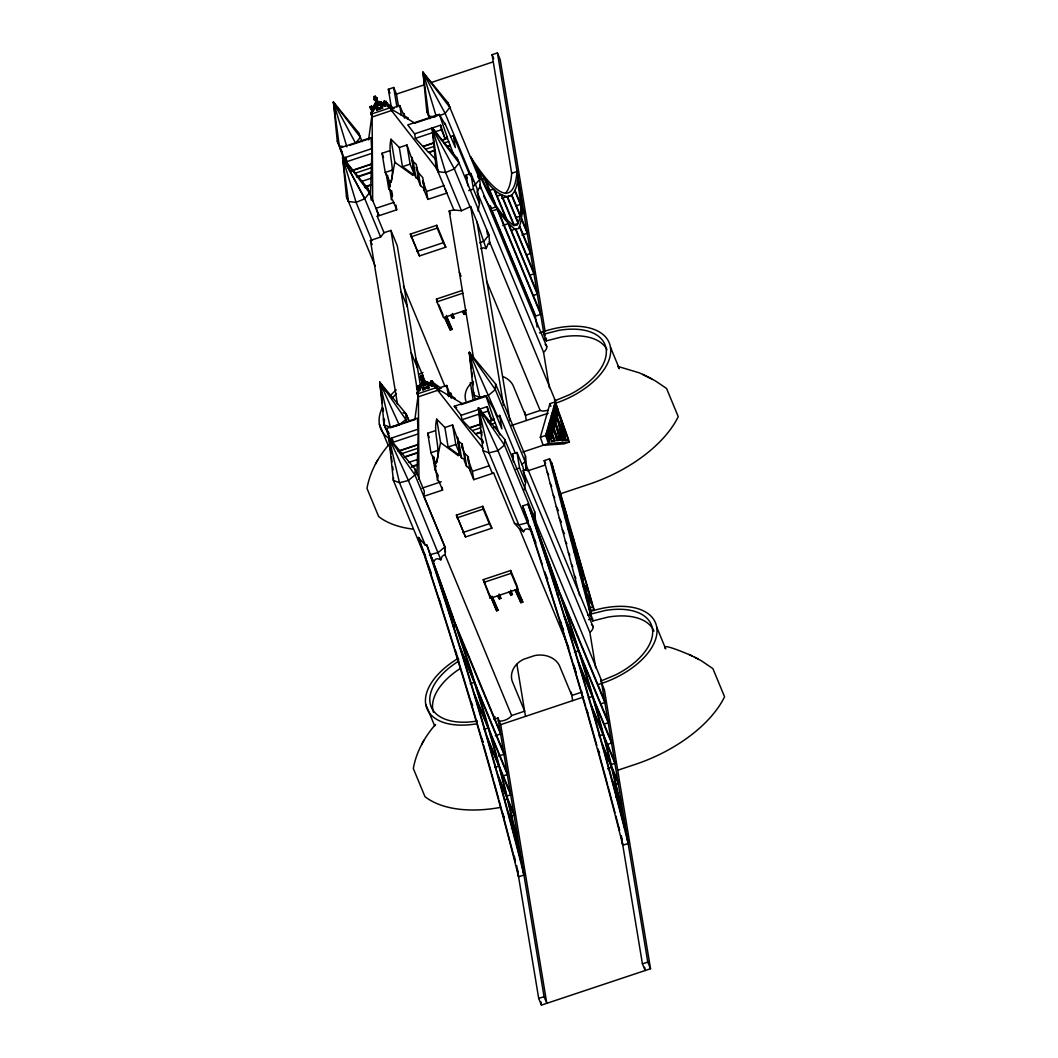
<?xml version="1.0" encoding="UTF-8"?>
<svg xmlns="http://www.w3.org/2000/svg" width="1058" height="1058" viewBox="0 0 1058 1058"><rect width="100%" height="100%" fill="white"/><g stroke="black" fill="none" stroke-linecap="round" stroke-linejoin="round"><path stroke-width="1.5" d="M376.926 106.699L377.151 108.829L376.317 109.199L376.066 107.718L376.913 107.347L376.714 110.164L376.926 107.942L376.066 107.718M370.459 195.558L371.874 153.344L371.014 137.58L339.882 147.961L344.101 160.194M416.945 474.619L418.267 433.886L417.421 418.161L386.289 428.543L390.495 440.736M498.093 720.882A9.469 5.224 -22.5 0 0 510.736 716.663L511.622 715.539L445.299 555.424L444.823 546.47L424.02 496.255L424.298 491.19L415.252 469.355L388.934 437.761L393.364 480.385L423.213 552.448L425.25 554.881M384.504 419.312L384.186 424.893L389.794 438.396M393.523 477.608L393.364 480.385L399.474 482.739L408.414 480.477L414.948 474.936L415.252 469.355M397.755 425.342L390.296 427.234L384.186 424.893L379.756 382.242L406.087 413.85L405.783 419.431L406.986 422.34M444.823 546.47L445.471 552.236M473.865 392.24L473.719 395.031L475.531 399.395M471.352 368.515L469.289 352.393L495.303 389.569L488.77 395.123L479.829 397.372L473.719 395.031L469.289 352.393L495.607 384.001L495.303 389.569L525.152 461.632L526.249 470.215L524.133 469.699L522.916 470.731L589.848 632.34L595.733 667.902M568.794 647.893L519.531 528.974L514.452 523.247L493.65 473.032L491.944 472.371L482.898 450.536L478.467 407.899L504.785 439.506L504.481 445.074L534.33 517.137L535.427 525.72L535.322 520.602L601.632 680.691M495.607 384.001L525.456 456.051L525.152 461.632L521.62 464.621M593.088 626.72L526.143 465.097L526.249 470.215L524.133 469.699M534.33 517.137L534.634 511.556L504.785 439.506M397.53 404.421L370.419 240.47L380.629 237.005L384.041 232.707L377.243 216.295L396.71 209.801L392.73 200.187L391.46 199.539L392.439 195.571L390.058 189.818L388.815 189.316L390.151 186.155L388.881 183.1L390.971 182.399C395.599 168.077 387.347 153.741 391.01 139.206L399.302 147.512L402.476 166.675L412.382 173.856L412.607 175.139L414.577 174.477L411.747 157.325L413.916 173.34L412.382 173.856M424.02 496.255L442.575 490.066L438.872 481.099L437.549 480.438L438.131 475.346L434.997 469.739L432.682 455.826M434.997 469.739L435.79 466.499L434.507 463.391L436.491 462.73C441.371 448.314 432.801 433.806 436.703 419.166L444.889 427.498L448.116 447.005L457.942 454.266L458.154 455.562L460.243 454.861L457.347 437.377L459.635 453.71L457.942 454.266M368.581 139.894L371.887 115.52L370.723 112.703L371.768 112.36L371.847 110.627L370.789 108.088M414.855 419.656L418.148 395.282L416.984 392.478L418.042 392.121L418.108 390.389C414.3 380.206 420.41 391.063 418.28 387.453M579.718 560.899L579.03 565.62L573.291 543.786L576.478 549.71L579.718 560.899L577.033 561.785M586.754 585.259L585.841 591.528L580.101 569.707L584.73 578.29L586.754 585.259L584.069 586.158M390.971 182.399L394.832 162.258L391.01 139.206M430.408 384.107L431.003 380.999L432.206 386.144L430.011 385.39L430.275 383.353L429.363 382.731L429.006 384.98C426.996 385.72 426.083 380.351 427.961 382.427M478.031 210.992L479.486 203.599L476.92 188.112L470.876 173.512L466.115 175.099L467.901 185.944M524.16 489.96L525.614 482.567L523.049 467.067L517.005 452.467L512.244 454.054L513.527 461.804M384.927 103.023L385.694 104.901L383.512 104.147L384.107 101.079L394.145 108.498M436.491 462.73L440.578 442.575L436.703 419.166M480.967 248.723L483.215 247.77L486.151 248.617L488.241 243.525L489.788 244.041L488.889 234.982L457.03 158.131L432.14 127.78L435.989 166.886L453.856 209.934L461.447 210.767L470.651 206.535L476.999 221.863L509.89 420.806M467.834 458.326L468.271 456.765L464.449 453.194L461.724 445.378L462.253 443.99L458.788 441.517L457.347 437.377M569.416 442.059L564.073 443.844L543.151 445.286L540.321 437.245L549.935 403.68L555.291 401.895L545.663 435.46L548.494 443.5L569.416 442.059L556.23 404.579M411.747 157.325L413.215 161.53L416.336 164.453L418.479 180.68L420.542 185.653L424.681 189.17L424.165 190.44L427.882 199.407L446.86 193.072L445.034 188.721M454.649 399.421L455.006 398.311L452.044 396.314L450.748 393.219L448.777 393.88M431.267 557.606L434.005 561.573L435.38 559.285L437.721 558.69L440.869 559.827L442.072 556.508L443.791 555.053L445.299 555.424M493.65 473.032L473.759 479.671L469.778 470.056L468.271 456.765M371.768 112.36L372.019 113.841L371.847 110.627M418.042 392.121L418.28 393.602L418.108 390.389M376.013 105.826L376.172 103.472L375.233 103.102L375.921 102.441L376.423 104.954L374.545 106.845L375.246 106.607L374.558 104.517L374.545 106.845M422.274 385.588L422.446 383.247L421.494 382.864L422.195 382.202L422.684 384.715L420.806 386.606L421.507 386.368L420.82 384.279L420.806 386.606M423.2 385.588L423.517 384.927L423.901 385.853L422.962 384.107M389 444.545C378.142 457.016 369.877 472.013 366.994 488.399L378.658 516.569A111.196 61.377 -22.5 0 0 413.004 529.106M435.314 724.664C424.47 737.122 416.204 752.132 413.321 768.518L424.985 796.687A111.196 61.377 -22.5 0 0 500.527 807.399M372.429 109.106L372.191 107.625L373.209 110.984C375.696 108.762 371.887 108.141 374.942 107.771L375.127 105.43L374.175 105.059M374.942 107.771L374.876 104.398M418.69 388.868L419.471 390.746C421.957 388.524 418.148 387.902 421.203 387.532L421.388 385.205L420.436 384.821M421.203 387.532L421.137 384.16M373.209 110.984L373.924 107.07L373.474 108.789M419.471 390.746L420.198 386.844L419.748 388.55M407.766 119.144L408.362 118.046L405.029 116.433L403.759 113.378L404.553 118.152M462.253 443.99L464.832 459.529L464.25 460.64L466.631 466.406L470.268 468.826M377.64 460.137L375.431 464.145M423.954 740.256L421.745 744.25M519.531 528.974L523.538 531.711L524.913 529.436L527.254 528.841L530.402 529.979L497.948 450.615L478.467 407.899L479.697 417.566M380.325 107.347L382.56 106.607L381.7 106.303L382.811 108.088L380.563 108.829L380.774 106.62M380.563 108.829L380.761 106.012M424.113 387.4L425.223 389.185L422.975 389.926L423.187 387.717M422.975 389.926L423.174 387.122M427.035 386.382L426.837 388.603L429.072 387.85L428.834 386.368M435.565 724.492L434.679 725.907L425.7 704.258M373.355 108.471L373.104 107.003L374.691 106.289M375.921 102.441L375.471 104.57L376.423 104.954M419.616 388.246L419.365 386.765L420.965 386.064M421.891 379.729L423.253 383.922L421.864 384.649L422.195 382.202M376.463 108.683L378.711 107.929L378.962 109.41L377.164 108.167M381.938 107.784L382.176 105.641M424.351 388.881L424.827 388.22L423.438 387.942L422.578 388.974L423.438 389.185M429.072 387.85L427.287 386.606L426.427 387.638L426.189 386.157M343.096 146.454L339.301 146.03L333.429 102.137L358.318 132.475L360.342 137.275L355.607 143.24L333.429 102.137L337.277 141.23L344.273 158.039M346.455 196.735L348.492 201.536L356.083 202.369L364.785 198.745L369.52 192.781L367.51 187.98L342.62 157.642L346.469 196.735L375.22 266.087M429.826 118.655L426.81 111.381L422.962 72.288L447.851 102.626L449.862 107.427L445.14 113.378L440.776 115.203M377.243 216.295L378.566 214.615L367.496 187.98L364.97 187.702M457.03 158.131L459.04 162.932L454.318 168.883L445.603 172.52L438.012 171.687L435.989 166.886M476.999 221.863L486.151 248.617M376.172 103.922L376.992 104.16L375.312 100.087L374.267 99.743L375.048 99.478L374.201 96.556L375.273 96.199L377.944 103.829L378.182 101.594L379.293 101.594L379.69 103.419L378.962 103.684L380.285 104.372L380.602 102.216L381.554 102.309L381.264 104.702L382.745 105.218L382.851 103.036L383.856 103.234L383.75 105.628L385.945 106.382C381.793 96.146 388.26 105.535 386.514 102.494L384.557 103.208L385.165 104.504M382.745 105.218L382.851 103.036M429.006 384.98L429.112 382.811M549.406 387.797L543.534 352.235L544.764 351.19A9.469 5.224 -22.5 0 0 545.135 344.379M515.405 453.446L499.641 415.397L497.815 416.958L469.289 352.393L479.829 397.372M589.848 632.34L591.078 631.309A9.469 5.224 -22.5 0 0 591.448 624.485M378.883 102.6L380.602 102.216M423.491 379.227L422.38 378.896L422.129 377.415L422.988 377.124L423.491 379.227L422.526 379.544L424.218 383.604L424.443 381.356L425.567 381.356L425.144 382.361L426.863 381.978M424.919 381.197L425.395 383.842L428.067 383.551L427.406 384.173M377.944 103.829L378.182 101.594M450.734 136.654L453.366 135.556L469.752 175.125M474.169 185.772L479.71 179.476L447.851 102.626M479.803 242.758L484.154 240.946L488.889 234.982L486.865 230.181L487.447 234.532M420.383 376.529L423.332 375.299M517.296 868.975L538.707 998.461L541.458 1005.1L650.525 968.731L604.435 690.041L600.984 680.982L615.743 674.832A60.055 33.155 -22.5 0 0 652.416 628.664A60.055 33.155 -22.5 0 0 605.097 610.492L589.967 614.314L592.718 620.953L607.847 617.131A60.055 33.155 -22.5 0 1 653.95 631.11M378.711 102.203L379.438 101.938M425.223 383.446L425.713 381.7M391.301 107.123L388.352 89.269L393.695 87.483L396.446 94.122L398.337 105.535M505.459 193.032A588.632 62.581 71.6 0 0 511.688 173.287L492.076 54.685L497.419 52.9L500.169 59.539L545.174 331.709M374.453 98.024L375.511 97.68L375.273 96.199M374.267 99.743L374.201 96.556M375.868 97.653L376.979 97.971L376.013 98.288L377.706 102.362M374.519 100.351L374.267 98.883L375.061 98.619M376.264 99.769L377.217 99.452L376.727 97.362M396.446 94.122L424.549 84.746M430.804 82.669L493.253 61.84M379.69 103.419L378.552 103.38M374.955 104.61L375.762 104.345M370.168 106.607L370.538 108.392L370.168 106.607L371.662 106.104L371.768 107.982M386.064 101.396L386.54 104.041M381.938 104.134L380.92 103.869M371.913 107.585L370.538 108.392M383.75 105.628L384.001 103.578M372.085 112.095L371.041 108.009M376.714 110.164L378.962 109.41M386.514 102.494L389.106 108.141L388.868 106.66L390.085 106.25L391.486 110.535L438.686 171.158M372.694 201.152L372.125 117.002L370.961 114.185L390.323 107.731L390.085 106.25M403.587 114.793L399.752 105.535L392.068 108.101L392.611 111.355M453.366 135.556L455.35 147.565L444.915 123.31L445.114 124.474L439.334 114.37L407.74 124.91L414.617 133.863L415.358 138.386L428.53 152.418L435.142 150.553M414.471 123.257L438.951 115.084M349.907 145.237L369.454 138.717M414.617 133.863L440.631 125.188L445.206 138.968L442.099 140M347.95 165.815L345.569 157.377L371.133 148.861M415.358 138.386L441.371 129.711L440.631 125.188M346.31 161.861L371.874 153.344M390.759 181.116L389.066 181.672L385.231 172.414L382.057 153.265L389.741 150.699M399.302 147.512L406.933 144.972L411.298 157.47M445.048 137.976L447.23 137.236L439.334 114.37M423.478 146.216L434.349 142.592M423.517 146.44L433.992 142.949M441.464 140.463L447.441 138.466L447.23 137.236M351.653 170.576L371.424 163.977M351.111 171.026L371.464 164.241M426.202 149.033L433.701 146.52M444.201 143.028L448.711 141.521L453.578 154.349M355.144 173.208L371.318 167.825M428.53 152.418L434.64 150.381M446.86 146.308L449.928 145.29M356.493 176.911L371.371 171.951M447.164 146.546L450.166 145.541M358.12 176.911L371.265 172.533M385.231 172.414L392.915 169.862M402.476 166.675L410.107 164.122L406.933 144.972M361.955 181.302L371.014 178.286M365.169 186.592L371.041 184.634M365.195 187.121L370.895 185.216M375.762 208.386L393.88 202.356M427.882 199.407L426.559 191.445L444.294 185.534M481.681 179.331L484.352 178.445L493.464 200.451M511.688 173.287L517.031 171.515C518.565 190.03 526.514 210.833 518.473 228.607L514.862 229.136C492.459 211.15 483.837 181.143 470.493 156.597A588.632 62.581 71.6 0 0 517.031 171.515M468.681 190.599L473.429 189.012L470.876 173.512M489.775 190.374L493.782 189.038L506.319 219.297M384.041 232.707L390.931 230.419L397.279 245.747L420.674 387.241M473.667 358.9L449.214 210.978L453.856 209.934M497.207 196.127L501.214 194.791L513.937 225.499M501.664 198.388L507.007 196.616L518.116 223.423L514.109 224.759M507.456 196.523L511.464 195.175L520.152 216.136L516.132 217.485M410.398 234.083L436.756 225.288L445.815 247.175L419.457 255.957L410.398 234.083L419.457 255.957M483.651 196.1L490.819 208.664L496.162 206.879L540.664 314.385L535.308 316.17L537.12 327.107M410.861 236.886L437.219 228.092L436.756 225.288M491.825 211.097L497.181 209.312M516.344 205.794L520.351 204.458L514.691 190.784M521.224 213.901L523.895 213.002L521.607 207.474M416.905 251.473L443.262 242.692L445.815 247.175M502.788 225.473L508.131 223.688L537.305 294.111L533.298 295.447M511.398 230.393L515.405 229.057L533.946 273.837L529.939 275.173M521.898 235.061L527.241 233.276L521.449 219.284M526.593 254.899L530.6 253.563L519.491 226.729M466.433 310.06L443.5 317.704L436.941 301.847L436.478 299.057L462.386 290.408M436.941 301.847L462.849 293.211M450.721 315.297L452.652 318.26L454.146 317.757L452.348 313.433M462.24 311.449L464.158 314.424L465.718 313.909L464.515 311.026M444.347 317.426L450.285 330.083L452.15 329.461L446.331 315.403M539.487 332.926L543.508 331.59A64.657 35.681 -22.5 0 1 610.426 347.103L619.393 368.753L617.819 366.399L639.535 372.919L655.008 380.642L666.58 388.498L678.244 416.667A111.196 61.377 -22.5 0 1 588.909 484.286L560.872 493.636M423.253 383.922L421.573 379.862L420.529 379.518L421.322 379.253L420.476 376.317L421.534 375.96L422.129 377.415M420.529 379.518L421.534 375.96M422.287 378.063L422.988 377.124M543.574 339.115L546.259 338.216L546.391 340.848L561.52 337.013A60.055 33.155 -22.5 0 1 607.014 349.682M421.229 384.385L422.023 384.12M431.624 384.199L430.58 381.502C433.172 378.724 433.238 386.606 432.563 382.335M432.325 381.171L432.815 383.803M431.386 382.718L432.206 386.144M432.484 382.427L430.923 383.194M418.042 387.744L416.68 387.85L418.36 391.87M422.737 388.445L424.985 387.704M432.788 382.255L435.38 387.902L435.129 386.421L436.346 386.025L437.748 390.309L482.951 448.341M418.955 479.261L418.399 396.763L417.236 393.96L436.597 387.493L436.346 386.025M451.039 397.834L446.701 385.443L439.07 387.982L439.599 391.182M390.296 427.789L414.352 419.761M483.294 442.085L461.896 419.788L461.156 415.305L454.279 406.285L485.86 395.758L493.517 408.864L501.876 428.874L499.641 415.397M461.01 404.659L485.49 396.499M418.267 433.886L392.716 442.403L391.963 437.893L417.526 429.363M461.156 415.305L487.169 406.629L491.732 420.33L488.624 421.362M461.896 419.788L487.91 411.112L487.169 406.629M436.28 461.447L434.745 461.962L430.923 452.745L427.696 433.238L435.327 430.699M444.889 427.498L452.573 424.946L456.95 437.509M491.573 419.431L493.769 418.704L485.86 395.758M398.059 451.158L417.817 444.572M399.078 451.065L417.857 444.796M469.977 427.577L480.861 423.954M470.03 427.842L480.504 424.351M487.976 421.864L493.967 419.867L493.769 418.704M401.537 453.723L417.698 448.327M472.741 430.474L480.253 427.961M490.753 424.47L495.25 422.962L499.879 434.97M547.872 410.345L543.283 411.126L540.149 410.464L525.482 415.358L512.998 385.231A22.403 18.528 -9.4 0 0 502.947 376.582M404.354 456.95L417.817 452.467M404.46 457.254L417.685 452.85M475.227 433.793L481.311 431.757M493.478 427.71L496.519 426.691M475.915 434.111L481.893 432.114M511.159 425.581L548.123 413.268M430.923 452.745L438.554 450.205M448.116 447.005L455.8 444.453L452.573 424.946M408.454 462.478L417.407 459.503M411.496 466.538L417.474 464.541M411.522 467.054L417.341 465.11M540.321 437.245L545.663 435.46M551.152 441.636L553.823 440.736L552.382 435.05L551.033 439.758L551.43 440.908L553.823 440.736M522.85 452.044L548.494 443.5L558.108 409.935L554.656 400.863L569.416 394.727A60.055 33.155 -22.5 0 0 606.089 348.545A60.055 33.155 -22.5 0 0 558.769 330.374L543.64 334.209L546.391 340.848M562.155 440.869L564.84 439.983L558.24 421.243L563.028 440.102L564.84 439.983M421.97 488.174L441.212 481.76M473.759 479.671L472.384 471.365L488.968 465.837M565.646 440.631L568.318 439.744L559.841 415.649L566.004 439.903L568.318 439.744M516 469.157L519.571 467.967L517.005 452.467M579.705 595.694L544.196 460.64L549.538 458.855L551.694 462.875L594.345 610.559M527.611 470.903L544.791 465.176M456.448 515.101L482.805 506.306L491.877 528.193L465.52 536.975L456.448 515.101L465.52 536.975M456.911 517.904L483.268 509.11L482.805 506.306M522.626 505.936L527.968 504.15C568.82 614.764 607.186 727.19 628.161 843.477L622.805 845.263A588.632 62.581 71.6 0 0 522.626 505.936L528.22 520.88M462.954 532.491L489.325 523.71L491.877 528.193M483.255 579.652L510.683 570.5L517.243 586.357L517.706 589.161L490.277 598.299L483.255 579.652L489.219 594.067M573.806 550.596L576.478 549.71M483.718 582.455L511.146 573.304L510.683 570.5M497.419 595.918L499.35 598.881L500.897 598.365L499.111 594.041M508.991 592.057L510.921 595.032L512.416 594.53L510.63 590.205M582.059 579.176L584.73 578.29M490.277 598.299L490.264 595.35L496.665 610.81L498.08 610.347L492.248 596.289M515.008 590.06L520.946 602.716L522.811 602.095L516.992 588.036M452.969 626.402L455.641 625.503L445.683 601.473M557.196 594.887L559.867 594.001L549.909 569.958M590.311 607.768L592.983 606.869L593.789 609.633L589.769 610.969M587.745 615.214L590.417 614.328L591.858 616.999M588.565 619.671L592.573 618.335L592.718 620.953M470.188 683.746L474.196 682.41L461.566 651.913M574.415 652.231L578.422 650.895L565.792 620.398M493.954 719.334L497.974 717.998L500.725 724.637L546.801 1003.315L544.05 996.676L497.974 717.998M597.677 684.751L601.685 683.415A64.657 35.681 -22.5 0 0 656.74 627.222L665.707 648.871C658.989 641.399 690.385 655.14 692.289 656M511.622 715.539L524.649 711.201L512.165 681.074A22.403 18.528 -9.4 0 1 523.842 659.187L534.541 655.616A22.403 18.528 -9.4 0 1 559.325 665.35L571.809 695.476L582.072 692.051M484.048 729.385L488.055 728.049L475.478 697.685M500.725 724.637L583.54 697.01M588.274 697.87L592.282 696.534L579.705 666.183M495.276 735.786L500.619 734.001L457.955 631.123M600.838 703.835L604.845 702.499L562.182 599.608M498.622 756.06L503.965 754.288L476.021 686.801M604.184 724.108L608.191 722.773L580.247 655.286M494.76 767.434L498.768 766.098L487.897 739.833M598.987 735.918L602.994 734.583L592.123 708.331M503.317 775.898L507.324 774.562L489.537 731.607M606.208 744.832L611.55 743.047L593.763 700.092M504.679 799.888L507.351 798.988L498.887 778.556M610.889 764.656L614.896 763.321L604.369 737.889M607.57 768.822L611.577 767.486L603.113 747.041M618.097 770.118L635.236 764.405A111.196 61.377 -22.5 0 0 724.571 696.786L712.894 668.616L701.335 660.747L689.115 654.426M511.358 815.996L514.029 815.11L508.647 802.123M615.584 784.494L618.256 783.594L612.873 770.621M511.45 828.414L514.122 827.515L508.739 814.528M615.677 796.899L618.348 796L612.966 783.013M518.592 876.778L523.935 874.992C503.291 762.051 467.2 652.31 426.837 545.029L425.342 545.174L418.399 537.451A588.632 62.581 71.6 0 1 518.592 876.778L516.674 865.589M538.707 998.461L544.05 996.676M644.639 967.25L645.182 970.517L642.431 963.878L647.774 962.092L601.685 683.415M384.252 105.059L383.168 104.689M430.513 384.834L429.429 384.464M527.797 522.678L518.856 524.94L514.452 523.247M430.738 554.432L438.263 552.527L444.796 546.986L414.948 474.936L388.934 437.761L390.997 453.869M381.025 108.088L380.166 107.876L381.012 106.845L382.414 107.123M429.442 554.961L430.937 554.855M376.013 102.652L376.992 104.16M422.274 382.427L423.015 382.441M426.81 111.381L428.834 116.182L435.155 116.869M425.951 383.181L424.813 383.141M376.317 109.199L377.164 109.424M426.427 387.638L427.287 387.863M478.084 177.585L477.687 174.676L479.71 179.476L480.61 188.536L479.062 188.02L477.211 192.106L543.534 352.235M382.493 103.737L381.025 103.234L381.554 102.309M427.287 382.996L428.768 383.499M429.773 383.909L431.968 384.662M403.019 412.673L406.074 413.85L409.102 421.124L406.074 413.85M482.898 450.536L489.008 452.877L497.948 450.615L504.481 445.074L478.467 407.899L489.008 452.877L518.856 524.94L523.538 531.711M424.536 382.996L425.356 383.313M460.243 454.861L461.5 457.916L464.832 459.529M651.794 378.804L642.788 374.307M694.802 657.269L698.121 658.922M454.279 406.285L456.659 407.647M391.248 109.053L414.868 123.164M437.509 388.828L462.518 403.759M414.577 174.477L415.86 177.585L418.836 179.569M394.832 162.258L412.607 175.139M432.272 381.925L441.16 388.365M440.578 442.575L458.154 455.562M386.765 103.975L388.762 107.308M433.026 383.737L435.036 387.069M429.138 152.55L435.711 159.454M416.508 167.217L418.386 172.626L422.777 177.678L424.681 189.17M449.862 107.427L422.962 72.288L428.834 116.182M459.04 162.932L432.14 127.78L438.012 171.687M334.659 106.871L333.429 102.137L360.342 137.275M347.474 199.142L348.492 201.536L342.62 157.642L369.52 192.781L367.496 187.98M472.966 357.71L469.289 352.393L470.36 355.395M480.306 410.557L478.467 407.899L479.539 410.901M482.144 413.215L483.982 415.873M386.196 391.553L379.756 382.242L382.441 403.191M393.536 444.4L388.934 437.761L399.474 482.739L425.342 545.174M491.256 207.593L489.973 205.477M491.679 210.158L492.301 211.084M463.788 310.933L465.718 313.909M452.216 314.795L454.146 317.757M510.485 591.567L512.416 594.53M498.979 595.403L500.897 598.365M420.886 541.445L418.399 537.451L425.673 556.865M426.255 77.908L422.962 72.288L423.782 75.435M433.793 130.597L432.14 127.78L433.37 132.514M343.44 160.79L342.62 157.642L345.093 161.861M348.386 167.468L350.026 170.285M386.289 428.543L389.172 433.582M339.882 147.961L342.065 151.81M552.554 470.36L554.723 474.368M544.196 460.64L545.637 463.311M555.582 481.853L557.738 485.86M547.211 472.132L548.652 474.804M558.598 493.345L560.766 497.353M550.239 483.625L551.681 486.31M561.626 504.838L563.782 508.845M553.255 495.131L554.696 497.802M564.655 516.33L566.81 520.338M556.283 506.623L558.439 510.63M567.67 527.823L569.826 531.83M559.298 518.116L561.467 522.123M570.698 539.316L572.854 543.323M562.327 529.608L564.483 533.616M573.714 550.808L575.869 554.815M565.342 541.101L566.784 543.772M576.742 562.301L578.898 566.308M568.371 552.593L569.812 555.265M579.758 573.793L581.913 577.8M571.386 564.086L572.828 566.757M582.786 585.286L584.942 589.306M592.983 606.869L586.912 595.614L591.422 612.767M574.415 575.578L575.856 578.25M585.801 596.778L587.957 600.799M588.83 608.284L590.986 612.291L551.694 462.875M371.913 240.629L356.07 202.369L342.62 157.642L364.785 198.745L380.629 237.005M342.607 157.642L364.785 198.745M446.212 316.792L452.15 329.461M516.873 589.438L522.811 602.095M492.129 597.677L498.08 610.347M337.277 141.23L339.301 146.03M492.076 54.685L493.716 58.666M514.942 190.255L520.324 203.255M521.568 206.27L523.578 211.124M511.794 194.831L520.258 215.277M521.554 218.411L526.937 231.398M507.509 196.669L518.38 222.934M519.756 226.24L530.283 251.672M501.796 195.082L514.373 225.433M515.854 228.991L533.642 271.946M494.589 189.845L507.218 220.355M509.043 224.746L536.988 292.22M485.358 179.648L495.316 203.691M497.644 209.312L540.347 312.494M497.419 52.9L543.508 331.59L545.148 335.571M492.922 212.605L535.004 314.279M490.819 208.664L535.308 316.17M546.761 346.601L479.816 184.991L480.61 188.536M473.111 180.931L445.14 113.378L422.962 72.288L435.962 115.467M473.429 189.012L479.486 203.599M466.115 175.099L467.319 178.022M447.441 138.466L448.711 141.521M489.629 242.018L555.939 402.106M441.371 129.711L445.206 138.968M470.162 207.143L454.318 168.883L432.14 127.78L445.603 172.52L461.447 210.767M486.455 280.846L540.149 410.464M449.214 210.978L450.364 213.769M388.352 89.269L390.005 93.249M459.317 272.078L461.05 276.257M390.323 107.731L391.486 110.535L372.125 117.002L371.887 115.52M388.524 105.826L388.868 106.66M437.219 228.092L443.262 242.692M410.107 164.122L413.916 173.34M377.217 99.452L375.511 97.68M375.616 99.968L376.741 102.679M462.968 311.541L464.158 314.424M372.191 107.625L372.958 109.503M371.53 106.501L372.032 107.89M370.803 108.3L371.292 109.49M519.571 467.967L525.614 482.567M512.244 454.054L513.447 456.977M451.449 315.377L452.652 318.26M493.967 419.867L495.25 422.962M600.984 680.982L602.081 683.627M487.91 411.112L491.732 420.33M548.216 564.668L557.341 586.674M560.092 593.406L604.528 700.608M445.048 317.44L450.285 330.083M436.478 299.057L437.668 301.94M438.858 304.81L443.038 314.9M564.364 615.809L576.901 646.068M578.713 650.458L607.887 720.882M547.674 579.255L544.553 571.743L559.008 617.594M578.501 662.11L591.224 692.831M592.692 696.389L611.233 741.155M358.318 132.475L362.153 141.64M559.642 619.102L561.52 623.651M563.597 629.801L560.449 622.183L561.203 624.617M590.999 704.496L602.108 731.303M603.483 734.609L614.592 761.443M574.97 668.286L573.145 663.895L585.656 706.268M574.362 667.955L576.253 672.518M602.161 743.615L610.85 764.577M612.146 767.711L617.938 781.717M586.78 710.103L587.984 713.026M612.093 779.759L617.753 793.434M619.009 796.462L621.297 801.99M619.604 799.028L621.601 803.868M599.582 753.203L597.77 748.826L606.75 781.545M403.402 286.004L445.087 386.633M401.035 291.519L407.383 306.846M436.597 387.493L437.748 390.309L418.399 396.763L390.931 230.419M434.785 385.588L435.129 386.421M511.146 573.304L517.706 589.161M430.58 381.502L431.426 384.266M483.268 509.11L489.325 523.71M455.8 444.453L459.635 453.71M516.291 591.475L520.946 602.716M370.419 240.47L372.151 244.649M415.701 358.649L424.549 379.994M424.443 381.356L423.967 382.123L422.843 379.412M421.772 377.441L422.38 378.896M411.139 352.618L417.487 367.946M420.476 376.317L421.322 379.253M509.731 592.149L510.921 595.032M420.277 378.037L420.78 380.126M417.791 386.263L419.233 389.265M498.159 595.998L499.35 598.881M647.774 962.092L650.525 968.731M490.846 596.765L496.665 610.81M379.386 424.152L388.352 445.802M444.003 596.183L453.115 618.189M455.866 624.921L500.302 732.123M460.137 647.324L472.675 677.583M474.487 681.974L503.661 752.397M440.472 602.359L438.647 597.968L439.559 600.799M441.583 606.26L440.326 603.245L454.305 647.562M474.275 693.625L486.997 724.346M488.465 727.904L507.007 772.671M456.672 653.646L454.795 649.109L455.509 651.397M456.844 655.219L458.749 659.795M486.773 735.998L497.882 762.818M499.257 766.124L510.366 792.945M500.143 769.404L510.67 794.836L506.663 796.171L497.934 775.117M470.77 700.991L472.648 705.541M507.919 799.226L513.712 813.218M481.43 737.783L483.281 742.253M507.866 811.274L513.527 824.949M514.783 827.964L517.071 833.506M515.378 830.53L517.388 835.384M502.524 813.06L504.401 817.622M526.143 465.097L526.474 465.93L525.456 456.051M535.322 520.602L535.652 521.435L534.634 511.556M533.774 536.909L529.701 526.051L532.505 534.502M429.032 567.062L425.475 557.553L438.515 597.532M534.316 538.443L535.97 543.032M429.548 568.424L431.188 573.013M380.84 385.244L379.756 382.242L405.769 419.431L399.236 424.972L379.769 382.242L390.296 427.234M440.869 559.827L408.414 480.477L388.934 437.761L390.005 440.763M554.908 403.204L557.738 411.231M554.194 405.69L557.024 413.718M553.493 408.163L556.31 416.204M552.779 410.649L555.609 418.677M549.935 403.68L550.874 406.365M552.064 413.136L554.895 421.163M551.35 415.609L554.18 423.65M550.649 418.095L553.466 426.123M549.935 420.581L552.765 428.609M549.221 423.055L552.051 431.095M548.507 425.541L551.337 433.568M547.806 428.014L550.623 436.055M547.092 430.5L549.922 438.528M546.378 432.986L549.208 441.014M422.856 180.812L426.559 191.445M382.057 153.265L383.525 157.444M468.337 459.78L472.384 471.365M427.696 433.238L429.151 437.404M391.963 437.893L392.941 440.736M345.569 157.377L346.561 160.221M426.837 545.029L433.648 565.607A588.632 62.581 71.6 0 1 523.935 874.992M532.967 535.917L542.251 564.522M456.223 653.685L457.36 657.349M561.586 625.833L570.606 655.365M457.836 658.909L465.904 685.32M333.429 102.137L346.892 146.864M571.029 656.793L572.722 662.48M466.38 686.88L470.136 699.47M470.585 700.978L482.554 741.618M586.211 708.186L587.693 713.251M588.142 714.811L596.818 745.401M483.466 744.766L491.494 772.948M491.864 774.271L492.592 776.903M492.909 778.053L493.544 780.341M493.967 781.888L498.715 798.975M607.041 782.629L607.623 784.798M608.046 786.385L615.029 812.808M499.138 800.536L503.105 815.229M503.396 816.3L515.312 861.82L514.36 856.239M549.538 458.855L590.417 614.328M615.835 815.877L619.538 830.305L619.062 827.528M489.259 241.674L489.788 244.041M621.165 835.675L622.805 845.263M621.258 835.913L642.431 963.878M524.94 412.131L526.329 420.529M571.267 692.249L572.656 700.647M470.651 206.535L503.542 405.479M470.307 382.639L473.243 400.4M516.899 664.358L525.495 716.372M422.592 180.892L423.121 184.079M423.636 187.266L424.165 190.44M468.072 459.794L468.562 462.73M469.289 467.12L469.778 470.056M418.386 172.626L420.542 185.653M464.449 453.194L466.631 466.406M416.283 167.349L416.773 170.312M417.5 174.755L417.989 177.718M461.724 445.378L462.227 448.42M413.215 161.53L415.86 177.585M450.748 393.219L451.528 397.901M458.788 441.517L461.5 457.916M446.701 385.443L448.552 396.618M399.752 105.535L401.366 115.296M393.695 87.483L396.922 106.951M540.916 1001.847L541.458 1005.1M387.598 105.112L387.85 106.593M433.873 384.874L434.111 386.355M385.972 101.184L386.091 102.943M432.233 380.946L432.365 382.718M385.112 102.957L385.363 104.438M384.319 101.74L384.649 103.433M384.107 101.079L384.874 105.76M383.856 103.234L384.107 104.716M430.13 382.996L430.368 384.477M383.102 102.97L383.34 104.451M429.363 382.731L429.601 384.213M427.816 382.07L428.199 383.895M380.867 102.137L381.105 103.605M427.128 381.898L427.525 384.477M427.961 386.077L428.212 387.559M381.237 105.853L381.475 107.334M380.047 102.891L380.285 104.372M426.308 382.665L426.559 384.147M379.293 101.594L379.544 103.062M425.567 381.356L425.805 382.837M395.917 205.027L396.71 209.801M425.144 382.361L425.395 383.842M378.658 101.436L378.896 102.917M442.125 487.288L442.575 490.066M377.851 107.638L378.09 109.119M391.645 190.757L392.439 195.571M423.663 384.385L423.901 385.853M377.389 107.189L377.627 108.67M389.622 182.941L390.151 186.155M388.537 178.511L389.066 181.672M374.81 97.997L375.048 99.478M375.603 102.547L375.854 104.028M387.598 175.311L388.881 183.1M421.864 382.322L422.116 383.803M435.05 462.029L435.79 466.499M389.767 189.289L391.46 199.539M433.939 457.096L434.745 461.962M375.233 103.102L375.603 104.887M421.494 382.864L421.864 384.649M435.592 468.601L437.549 480.438M433.463 457.03L434.507 463.391M386.302 174.12L388.815 189.316M374.558 104.517L374.796 105.985M420.82 384.279L421.058 385.76M373.805 106.342L374.294 108.855M420.066 386.104L420.568 388.63M373.487 106.448L373.725 107.929M419.748 386.223L420 387.704M371.662 106.104L372.257 109.159M417.936 385.879L418.532 388.921M371.451 111.566L371.689 113.047M417.315 387.77L417.553 389.251M417.712 391.341L417.95 392.822M370.551 106.832L371.041 109.569M416.442 386.368L416.812 388.154M370.723 112.703L370.961 114.185M416.984 392.478L417.236 393.96M370.71 197.092L371.226 200.174M480.107 420.793L480.94 427.234M481.35 430.461L481.972 435.288M482.58 440.128L482.99 443.342M471.762 371.728L472.371 376.569M472.992 381.396L473.402 384.623M391.407 457.096L392.029 461.923M392.65 466.763L393.06 469.977M383.062 408.031L383.472 411.245M589.967 614.314L589.822 611.696A64.657 35.681 -22.5 0 1 656.74 627.222M543.508 331.59L543.64 334.209M465.837 400.956A22.403 18.528 -9.4 0 1 473.283 381.568M419.034 385.35A60.055 33.155 -22.5 0 1 421.758 383.869M527.968 504.15A588.632 62.581 71.6 0 1 628.161 843.477M476.642 723.817A64.657 35.681 -22.5 0 1 426.229 706.559A64.657 35.681 -22.5 0 1 457.876 658.579M477.356 720.987A60.055 33.155 -22.5 0 1 430.646 705.369A60.055 33.155 -22.5 0 1 458.617 661.184M610.426 347.103A64.657 35.681 -22.5 0 1 555.357 403.296M495.395 719.295A9.469 5.224 -22.5 0 1 494.946 716.57M389.225 438.554A64.657 35.681 -22.5 0 1 382.374 407.528M389.847 396.327A64.657 35.681 -22.5 0 1 396.247 389.767M418.862 374.439A64.657 35.681 -22.5 0 1 422.988 372.456M386.249 429.469A60.055 33.155 -22.5 0 1 383.485 418.188M392.068 398.522A60.055 33.155 -22.5 0 1 396.419 393.616M433.476 712.272A60.055 33.155 -22.5 0 1 460.071 668.643M554.313 399.884A9.469 5.224 -22.5 0 1 555.41 400.85M600.627 679.99A9.469 5.224 -22.5 0 1 601.737 680.968M517.64 180.032C516.846 185.613 515.59 191.762 511.093 195.571L507.919 196.722C492.658 194.09 484.709 177.797 475.902 166.661C486.971 186.843 494.84 211.216 513.699 225.539L517.256 225.01C524.186 211.23 518.909 194.685 517.64 180.032M565.646 512.165L565.408 513.804L559.669 491.97L565.646 512.165M566.321 514.519L566.929 516.621L566.321 514.519M572.682 536.538L572.219 539.712L566.48 517.878L572.682 536.538M573.357 538.879L573.026 541.193L575.182 545.201L573.357 538.879M580.392 563.24L579.837 567.101L583.434 573.793L580.392 563.24M587.428 587.613L586.648 593.022L591.687 602.372L587.428 587.613M553.982 429.455L552.633 434.164L554.921 440.657L556.799 440.538L553.982 429.455M555.582 423.861L554.233 428.569L558.412 440.419L559.775 440.326L555.582 423.861M557.196 418.267L555.847 422.975L561.891 440.181L562.75 440.128L557.196 418.267M558.796 412.673L557.447 417.381L565.713 439.916L558.796 412.673M377.256 105.165L377.64 106.091L377.256 105.165M379.333 105.033L378.909 105.668L378.513 104.702L379.333 105.033M425.607 384.795L425.184 385.429L424.787 384.477L425.607 384.795M554.379 440.697L553.427 438.025L554.379 440.697M557.857 440.459L557.09 440.512L555.04 432.431L557.857 440.459M561.348 440.221L560.066 440.313L556.64 426.837L561.348 440.221M378.566 214.615L376.542 209.815L378.566 214.615M539.117 535.123L535.044 524.265C568.106 624.723 598.722 726.039 624.881 828.533C605.52 728.34 573.383 631.071 539.117 535.123M434.891 566.638L430.818 555.781C463.88 656.238 494.496 757.554 520.655 860.035C501.294 759.842 469.157 662.586 434.891 566.638"/></g></svg>
